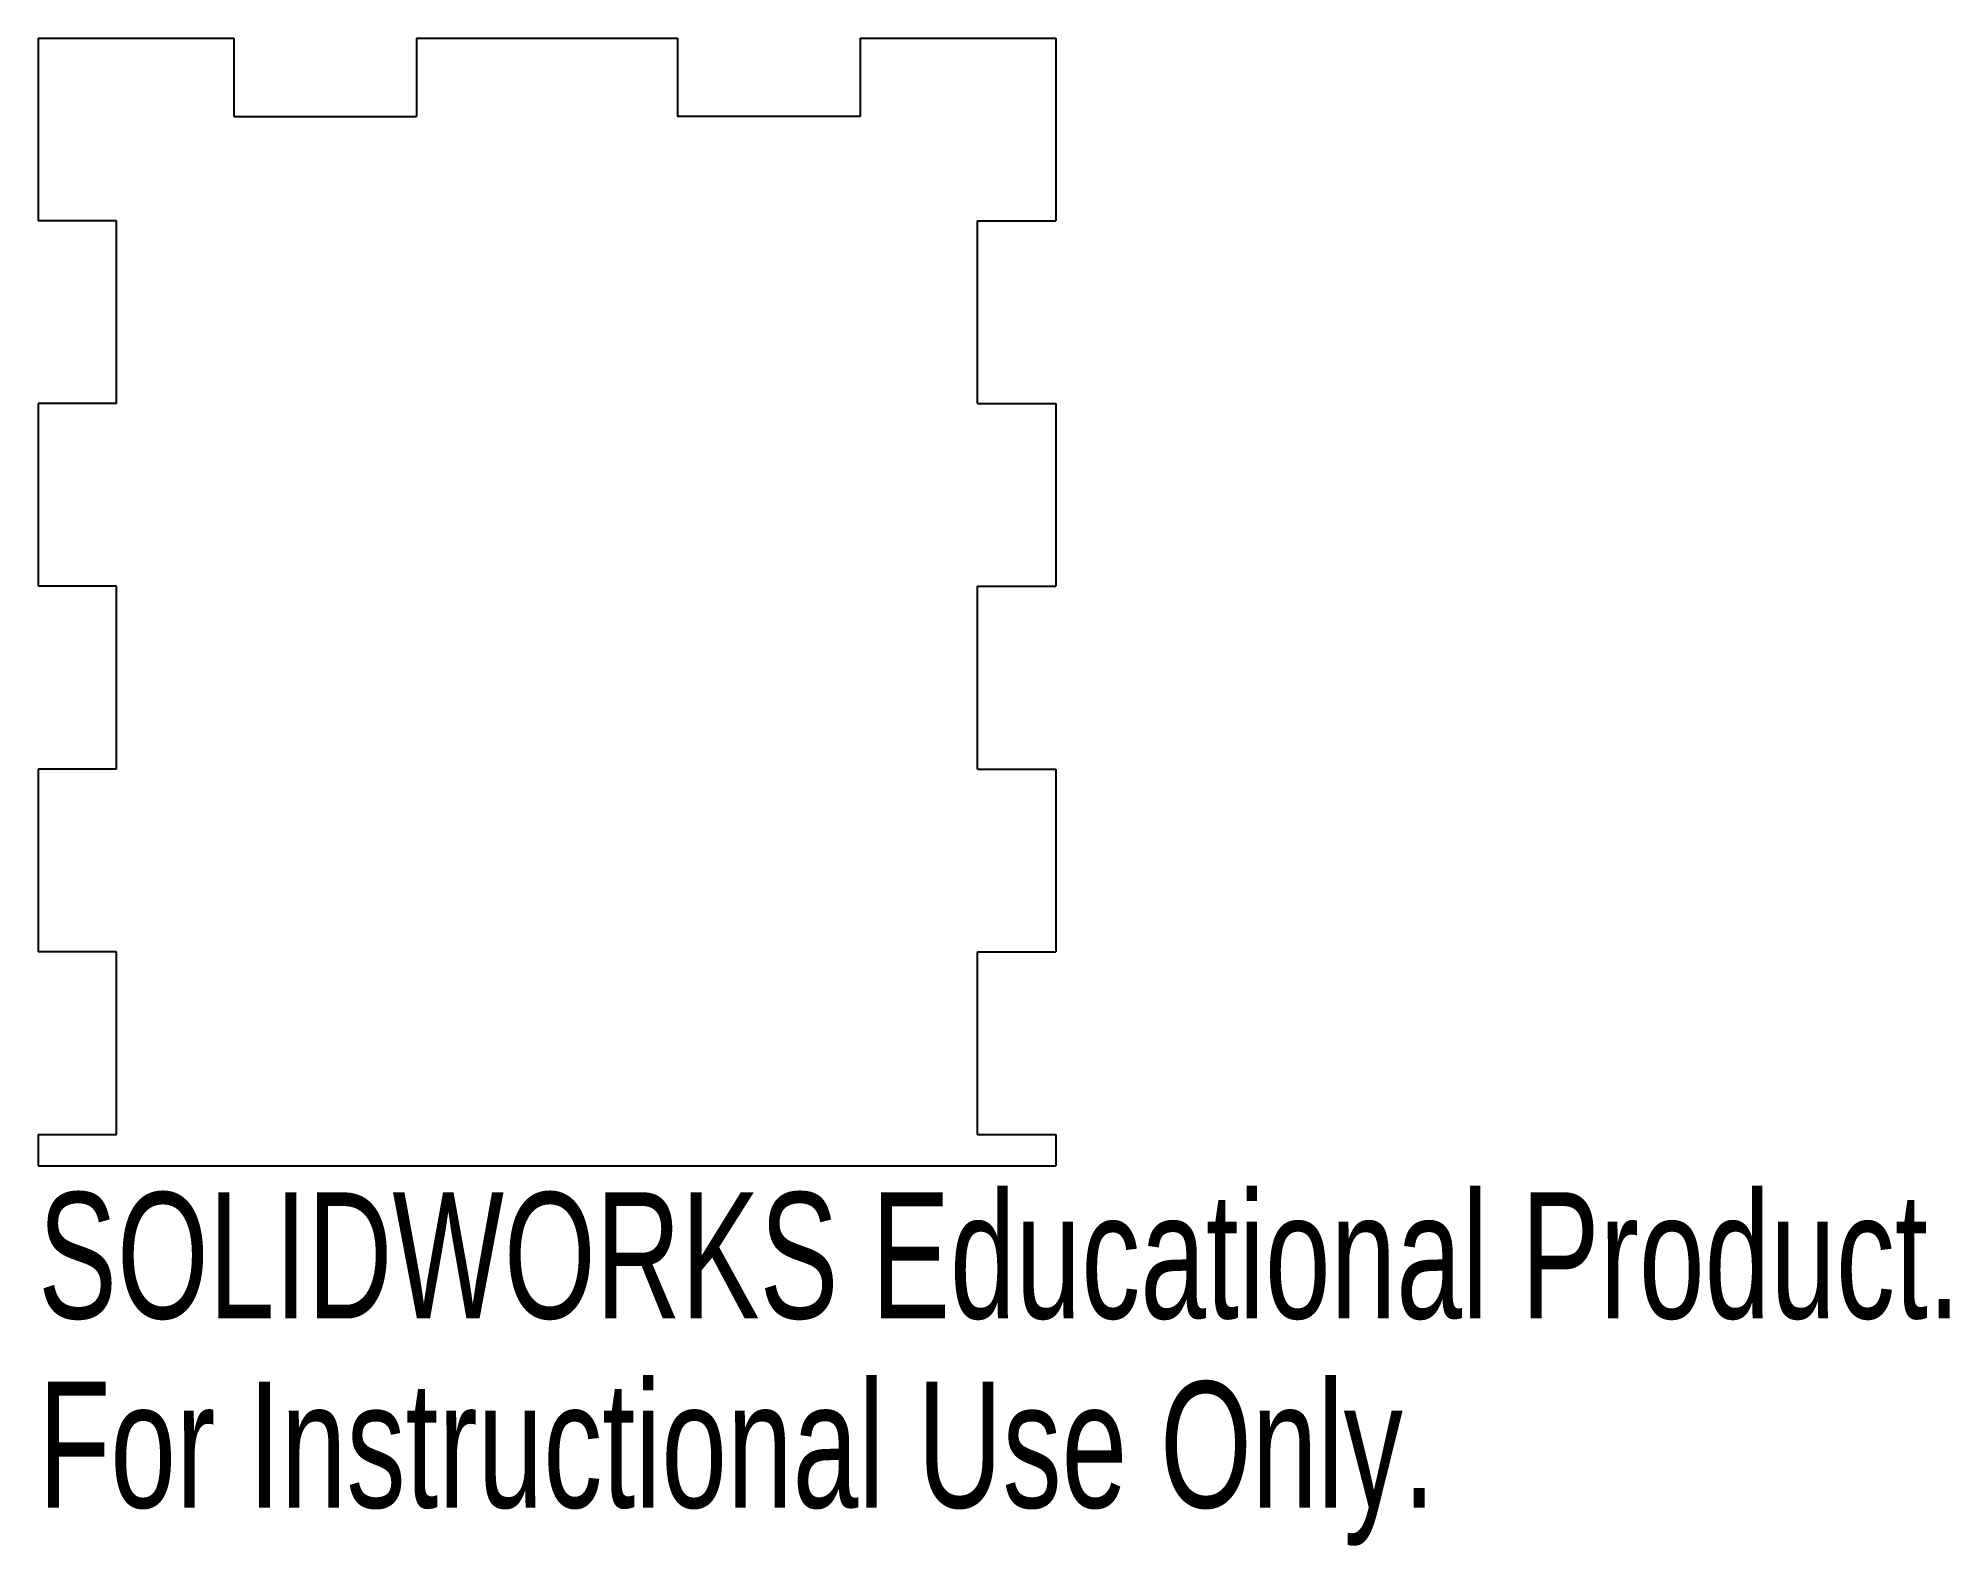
# Model space of a CAD drawing. Header units: millimetres. Extents: x -3 to 70.3, y -15.8 to 42.
import ezdxf

# ---------------------------------------------------------------- set-up
doc = ezdxf.new("R2010")
doc.units = ezdxf.units.MM
doc.styles.add('SLDTEXTSTYLE0', font='TXT', dxfattribs={"width": 0.7})

msp = doc.modelspace()

# ---------------------------------------------------------------- linework, layer by layer
at = {"color": 7, "linetype": 'Continuous', "lineweight": 25}
for p, q in [((-3, 42), (4.5, 42)), ((-3, 42), (-3, 35)), ((4.5, 42), (4.5, 39)), ((11.5, 42), (21.5, 42)), ((11.5, 42), (11.5, 39)), ((21.5, 42), (21.5, 39)), ((28.5, 42), (36, 42)), ((28.5, 42), (28.5, 39)), ((36, 42), (36, 35)), ((4.5, 39), (11.5, 39)), ((28.5, 39), (21.5, 39)), ((0, 35), (-3, 35)), ((0, 28), (0, 35)), ((33, 28), (33, 35)), ((33, 35), (36, 35)), ((0, 28), (-3, 28)), ((-3, 28), (-3, 21)), ((33, 28), (36, 28)), ((36, 28), (36, 21)), ((0, 21), (-3, 21)), ((0, 14), (0, 21)), ((33, 14), (33, 21)), ((33, 21), (36, 21)), ((0, 14), (-3, 14)), ((-3, 14), (-3, 7)), ((33, 14), (36, 14)), ((36, 14), (36, 7)), ((0, 7), (-3, 7)), ((0, 0), (0, 7)), ((33, 0), (33, 7)), ((33, 7), (36, 7)), ((-3, 0), (0, 0)), ((-3, 0), (-3, -1.2)), ((33, 0), (36, 0)), ((36, 0), (36, -1.2)), ((-3, -1.2), (36, -1.2))]:
    msp.add_line(p, q, dxfattribs=at)

# ---------------------------------------------------------------- texts
at = {"color": 7, "linetype": 'Continuous', "char_height": 4.83362, "attachment_point": 1, "style": 'SLDTEXTSTYLE0'}
for s, insert in [('SOLIDWORKS Educational Product.', (-3, -2.22)), ('For Instructional Use Only.', (-3, -9.47))]:
    msp.add_mtext(s, dxfattribs=dict(at, insert=insert))

doc.saveas('drawing.dxf')
